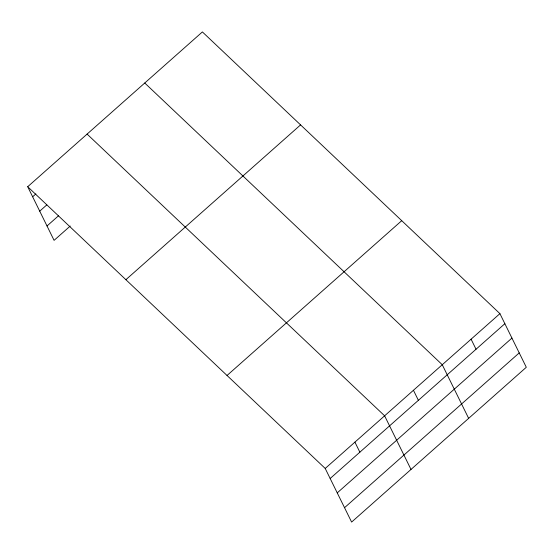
<?xml version="1.0" encoding="UTF-8"?>
<svg xmlns="http://www.w3.org/2000/svg" width="554" height="554" viewBox="0 0 554 554"><rect width="100%" height="100%" fill="white"/><g stroke="black" fill="none" stroke-linecap="round" stroke-linejoin="round"><path stroke-width="0.83" d="M27.7 186.726L202.39 31.931L499.916 313.647L526.3 367.274L351.61 522.069L325.219 468.449L27.7 186.726L54.084 240.353L70.226 226.053M32.644 196.781L35.871 193.921M39.722 211.164L46.827 204.869M47.014 225.977L58.634 215.679M125.883 279.694L300.573 124.892M227.036 375.48L401.733 220.679M325.219 468.449L499.916 313.647M330.17 478.497L504.86 323.702M337.241 492.88L511.938 338.079M344.533 507.693L519.223 352.891M144.746 83.01L442.265 364.733L468.649 418.353M87.096 134.096L384.614 415.812L411.006 469.439M471.087 339.187L476.038 349.242M413.443 390.272L418.388 400.327M354.92 442.134L359.865 452.182"/></g></svg>
